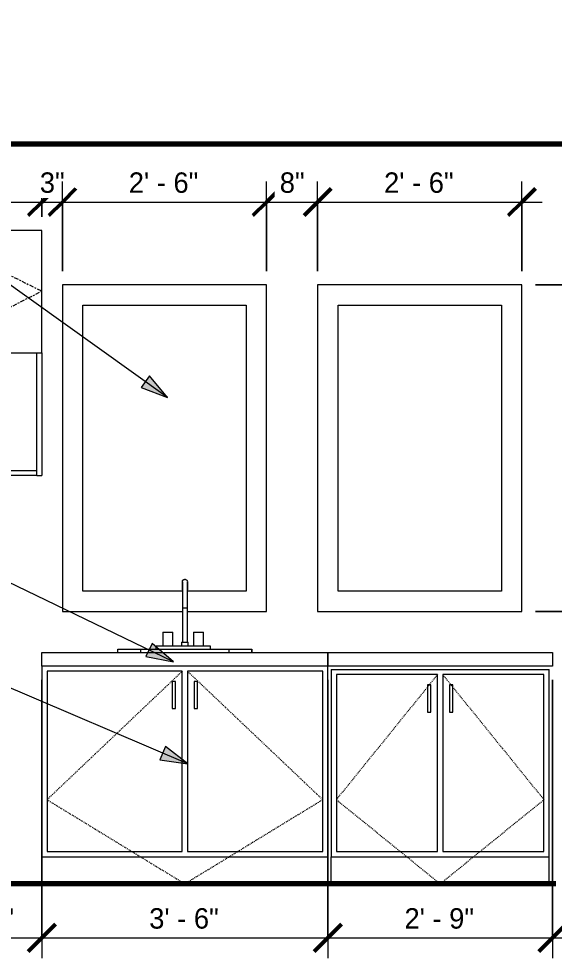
# Model space of a CAD drawing. Header units: inches. Extents: x 2071 to 4741, y -19 to 12114.
# Drawn here: x 3263.2 to 3341.8, y -10.9 to 127.1 of the extents above; entities that cross this region are included whole.
import ezdxf

# ---------------------------------------------------------------- set-up
doc = ezdxf.new("R2010")
doc.units = ezdxf.units.IN
doc.header["$MEASUREMENT"] = 0
doc.linetypes.add('Center', pattern=[1.25, 0.25, -0.1875, 0.625, -0.1875])
doc.linetypes.add('Dash', pattern=[0.25, 0.125, -0.125])
for name, color, linetype, lineweight in [('0-6', 130, 'Continuous', 5), ('A-ANNO-DIMS', 211, 'Continuous', 9), ('A-ANNO-DIMS-32', 211, 'Continuous', 9), ('A-FLOR-1', 7, 'Continuous', 70), ('A-WALL-4', 113, 'Continuous', 9), ('G-ANNO-TEXT', 231, 'Continuous', 9), ('P-SANR-FIXT', 6, 'Continuous', 9), ('Q-CASE', 31, 'Continuous', 9), ('Q-CASE-1', 31, 'Center', 9), ('Q-CASE-HDLN', 31, 'Dash', 9)]:
    doc.layers.add(name, color=color, linetype=linetype, lineweight=lineweight)
doc.styles.add('Century Gothic', font='ufonts.com_century-gothic.ttf', dxfattribs={"height": 3})
doc.dimstyles.new('OD_1__HACK', dxfattribs={"dimscale": 12, "dimtxt": 3.132505, "dimasz": 0.333333, "dimexe": 0.25, "dimexo": 0.166667, "dimgap": 0.041667, "dimtad": 1, "dimdec": 0, "dimzin": 3, "dimdsep": 46, "dimlunit": 4, "dimtxsty": 'Century Gothic', "dimblk1": 'OBLIQUE', "dimblk2": 'OBLIQUE', "dimsah": 1, "dimcen": 0.09, "dimdle": 0.25, "dimazin": 0, "dimtfac": 1, "dimtdec": 4, "dimtix": 1, "dimtmove": 0, "dimatfit": 3, "dimfxl": 1, "dimtvp": 1, "dimtfill": 1, "dimfrac": 2, "dimtolj": 1, "dimtzin": 0, "dimarcsym": 2})
doc.dimstyles.new('OD_1__HACK_2', dxfattribs={"dimscale": 12, "dimtxt": 3.132505, "dimasz": 0.333333, "dimexe": 0.25, "dimexo": 0.166667, "dimgap": 0.041667, "dimtad": 1, "dimdec": 0, "dimzin": 3, "dimdsep": 46, "dimlunit": 4, "dimtxsty": 'Century Gothic', "dimblk1": 'OBLIQUE', "dimblk2": 'OBLIQUE', "dimsah": 1, "dimcen": 0.09, "dimdle": 0.25, "dimazin": 0, "dimtfac": 1, "dimtdec": 4, "dimtix": 1, "dimtmove": 0, "dimatfit": 3, "dimfxl": 1, "dimtvp": 1, "dimtfill": 1, "dimfrac": 2, "dimtolj": 1, "dimtzin": 0, "dimarcsym": 2})

# ---------------------------------------------------------------- blocks, each defined once
blk = doc.blocks.new('CTR - 1st Phase - Shell_rvt-4-1ST FLOOR - 2BD - ADA TYPE A - BATH LAV WALL')
at = {"layer": 'A-FLOR-1'}
for p, q in [((11783.56, 108.75), (11925.24, 108.75)), ((11895.25, 0), (11783.56, 0))]:
    blk.add_line(p, q, dxfattribs=at)
blk = doc.blocks.new('Vanity Cabinet-Double Door-ADA - 42_ ADA-2967824-1ST FLOOR - 2BD - ADA TYPE A - BATH LAV WALL')
at = {"layer": 'Q-CASE'}
for p, q in [((11819.75, 32), (11819.75, 4)), ((11861.75, 4), (11861.75, 32)), ((11840.37, 31.25), (11820.5, 31.25)), ((11820.5, 31.25), (11820.5, 4.75)), ((11840.37, 4.75), (11840.37, 31.25)), ((11861, 31.25), (11841.12, 31.25)), ((11841.12, 31.25), (11841.12, 4.75)), ((11861, 4.75), (11861, 31.25)), ((11838.87, 29.75), (11838.87, 25.75)), ((11839.37, 29.75), (11838.87, 29.75)), ((11839.37, 25.75), (11839.37, 29.75)), ((11842.12, 29.75), (11842.12, 25.75)), ((11842.62, 29.75), (11842.12, 29.75)), ((11842.62, 25.75), (11842.62, 29.75)), ((11838.87, 25.75), (11839.37, 25.75)), ((11842.12, 25.75), (11842.62, 25.75)), ((11820.5, 4.75), (11840.37, 4.75)), ((11841.12, 4.75), (11861, 4.75)), ((11819.75, 4), (11861.75, 4)), ((11819.75, 0), (11819.75, 4)), ((11861.75, 0), (11861.75, 4))]:
    blk.add_line(p, q, dxfattribs=at)
at = {"layer": 'Q-CASE-HDLN'}
for p, q in [((11840.37, 31.25), (11820.5, 12.37)), ((11841.12, 31.25), (11861, 12.37)), ((11820.5, 12.37), (11840.75, 0)), ((11861, 12.37), (11840.75, 0))]:
    blk.add_line(p, q, dxfattribs=at)
blk = doc.blocks.new('Vanity Cabinet-Double Door-ADA - 33_ ADA-2763631-1ST FLOOR - 2BD - ADA TYPE A - BATH LAV WALL')
at = {"layer": 'Q-CASE'}
for p, q in [((11862.25, 31.5), (11894.25, 31.5)), ((11862.25, 31.5), (11862.25, 4)), ((11877.87, 30.75), (11863, 30.75)), ((11863, 30.75), (11863, 4.75)), ((11877.87, 4.75), (11877.87, 30.75)), ((11893.5, 30.75), (11878.62, 30.75)), ((11878.62, 30.75), (11878.62, 4.75)), ((11893.5, 4.75), (11893.5, 30.75)), ((11894.25, 4), (11894.25, 31.5)), ((11876.37, 29.25), (11876.37, 25.25)), ((11876.87, 29.25), (11876.37, 29.25)), ((11876.87, 25.25), (11876.87, 29.25)), ((11879.62, 29.25), (11879.62, 25.25)), ((11880.12, 29.25), (11879.62, 29.25)), ((11880.12, 25.25), (11880.12, 29.25)), ((11876.37, 25.25), (11876.87, 25.25)), ((11879.62, 25.25), (11880.12, 25.25)), ((11863, 4.75), (11877.87, 4.75)), ((11878.62, 4.75), (11893.5, 4.75)), ((11862.25, 4), (11894.25, 4)), ((11862.25, 0), (11862.25, 4)), ((11894.25, 0), (11894.25, 4))]:
    blk.add_line(p, q, dxfattribs=at)
at = {"layer": 'Q-CASE-HDLN'}
for p, q in [((11877.87, 30.75), (11863, 12.37)), ((11878.62, 30.75), (11893.5, 12.37)), ((11863, 12.37), (11878.25, 0)), ((11893.5, 12.37), (11878.25, 0))]:
    blk.add_line(p, q, dxfattribs=at)
blk = doc.blocks.new('300 Series Wall Hung Cabinet_326 - 36_-2909953-1ST FLOOR - 2BD - ADA TYPE A - BATH LAV WALL')
at = {"layer": 'Q-CASE'}
for p, q in [((11801.62, 96), (11783.75, 96)), ((11783.75, 96), (11783.75, 78)), ((11801.62, 78), (11801.62, 96)), ((11801.62, 96), (11801.87, 96)), ((11801.87, 95.25), (11801.62, 95.25)), ((11819.75, 96), (11801.87, 96)), ((11801.87, 96), (11801.87, 78)), ((11819.75, 78), (11819.75, 96)), ((11799.26, 83.75), (11799.75, 83.75)), ((11799.26, 80), (11799.26, 83.75)), ((11799.75, 83.75), (11799.75, 80)), ((11803.76, 83.75), (11804.25, 83.75)), ((11803.76, 80), (11803.76, 83.75)), ((11804.25, 83.75), (11804.25, 80)), ((11799.26, 80), (11799.75, 80)), ((11801.62, 78.75), (11801.87, 78.75)), ((11803.76, 80), (11804.25, 80)), ((11783.75, 78), (11801.62, 78)), ((11783.75, 60), (11783.75, 78)), ((11784.5, 78), (11784.5, 60)), ((11801.87, 78), (11801.62, 78)), ((11801.87, 78), (11819.75, 78)), ((11819, 60), (11819, 78)), ((11819.75, 78), (11819.75, 60)), ((11784.5, 60.75), (11819, 60.75)), ((11784.5, 60.75), (11784.5, 60)), ((11819, 60), (11819, 60.75)), ((11783.75, 60), (11784.5, 60)), ((11819, 60), (11784.5, 60)), ((11819, 60), (11819.75, 60))]:
    blk.add_line(p, q, dxfattribs=at)
at = {"layer": 'Q-CASE-1'}
for p, q in [((11801.87, 96), (11783.75, 87)), ((11801.87, 96), (11819.75, 87.08)), ((11783.75, 87), (11801.87, 78)), ((11819.75, 87.08), (11801.87, 78))]:
    blk.add_line(p, q, dxfattribs=at)
blk = doc.blocks.new('BATHROOM MIRROR - BATHROOM MIRROR 30_-2860221-1ST FLOOR - 2BD - ADA TYPE A - BATH LAV WALL')
at = {"layer": 'Q-CASE'}
for p, q in [((11890.25, 88), (11860.25, 88)), ((11860.25, 88), (11860.25, 40)), ((11890.25, 40), (11890.25, 88)), ((11863.25, 43), (11863.25, 85)), ((11863.25, 85), (11887.25, 85)), ((11887.25, 85), (11887.25, 43)), ((11887.25, 43), (11863.25, 43)), ((11860.25, 40), (11890.25, 40))]:
    blk.add_line(p, q, dxfattribs=at)
blk = doc.blocks.new('BATHROOM MIRROR - BATHROOM MIRROR 30_-V12-1ST FLOOR - 2BD - ADA TYPE A - BATH LAV WALL')
at = {"layer": 'Q-CASE'}
for p, q in [((11852.75, 88), (11822.75, 88)), ((11822.75, 88), (11822.75, 40)), ((11852.75, 40), (11852.75, 88)), ((11825.75, 43), (11825.75, 85)), ((11825.75, 85), (11849.75, 85)), ((11849.75, 85), (11849.75, 43)), ((11840.38, 43), (11825.75, 43)), ((11849.75, 43), (11841.12, 43)), ((11822.75, 40), (11840.38, 40)), ((11841.12, 40), (11852.75, 40))]:
    blk.add_line(p, q, dxfattribs=at)
blk = doc.blocks.new('DIMBLOCK65-1ST FLOOR - 2BD - ADA TYPE A - BATH LAV WALL')
at = {"layer": 'A-ANNO-DIMS-32'}
for p, q in [((3266.56, 30), (3266.56, -10.92)), ((3266.56, -7.92), (3266.56, 30)), ((3248.39, -2), (3248.39, -10.92)), ((3248.39, -7.92), (3248.39, -2)), ((3248.39, -7.92), (3266.56, -7.92))]:
    blk.add_line(p, q, dxfattribs=at)
at = {"layer": 'A-ANNO-DIMS-32', "lineweight": 50}
for p, q in [((3248.39, -7.92), (3250.39, -5.92)), ((3266.56, -7.92), (3268.56, -5.92)), ((3248.39, -7.92), (3246.39, -9.92)), ((3266.56, -7.92), (3264.56, -9.92))]:
    blk.add_line(p, q, dxfattribs=at)
at = {"layer": 'A-ANNO-DIMS-32', "color": 0, "insert": (3252.23, -3.57), "char_height": 3, "width": 12.5897, "attachment_point": 1, "line_spacing_factor": 0.984502, "style": 'Century Gothic', "bg_fill": 3, "box_fill_scale": 1.25, "bg_fill_color": 256, "bg_fill_true_color": 13158600, "bg_fill_transparency": 0}
blk.add_mtext('1\' - 6"', dxfattribs=at)
blk = doc.blocks.new('_Oblique')
at = {"color": 0, "linetype": 'ByBlock', "lineweight": -2}
blk.add_line((-0.5, -0.5), (0.5, 0.5), dxfattribs=at)
blk = doc.blocks.new('DIMBLOCK66-1ST FLOOR - 2BD - ADA TYPE A - BATH LAV WALL')
at = {"layer": 'A-ANNO-DIMS-32'}
for p, q in [((3266.56, 30), (3266.56, -10.92)), ((3266.56, -7.92), (3266.56, 30)), ((3308.56, 30), (3308.56, -10.92)), ((3308.56, -7.92), (3308.56, 30)), ((3266.56, -7.92), (3308.56, -7.92))]:
    blk.add_line(p, q, dxfattribs=at)
at = {"layer": 'A-ANNO-DIMS-32', "lineweight": 50}
for p, q in [((3266.56, -7.92), (3268.56, -5.92)), ((3308.56, -7.92), (3310.56, -5.92)), ((3266.56, -7.92), (3264.56, -9.92)), ((3308.56, -7.92), (3306.56, -9.92))]:
    blk.add_line(p, q, dxfattribs=at)
at = {"layer": 'A-ANNO-DIMS-32', "color": 0, "insert": (3282.32, -3.57), "char_height": 3, "width": 12.5897, "attachment_point": 1, "line_spacing_factor": 0.984502, "style": 'Century Gothic', "bg_fill": 3, "box_fill_scale": 1.25, "bg_fill_color": 256, "bg_fill_true_color": 13158600, "bg_fill_transparency": 0}
blk.add_mtext('3\' - 6"', dxfattribs=at)
blk = doc.blocks.new('DIMBLOCK67-1ST FLOOR - 2BD - ADA TYPE A - BATH LAV WALL')
at = {"layer": 'A-ANNO-DIMS-32'}
for p, q in [((3308.56, 30), (3308.56, -10.92)), ((3308.56, -7.92), (3308.56, 30)), ((3341.56, 30), (3341.56, -10.92)), ((3341.56, -7.92), (3341.56, 30)), ((3308.56, -7.92), (3344.56, -7.92))]:
    blk.add_line(p, q, dxfattribs=at)
at = {"layer": 'A-ANNO-DIMS-32', "lineweight": 50}
for p, q in [((3308.56, -7.92), (3310.56, -5.92)), ((3341.56, -7.92), (3343.56, -5.92)), ((3308.56, -7.92), (3306.56, -9.92)), ((3341.56, -7.92), (3339.56, -9.92))]:
    blk.add_line(p, q, dxfattribs=at)
at = {"layer": 'A-ANNO-DIMS-32', "color": 0, "insert": (3319.82, -3.57), "char_height": 3, "width": 12.5897, "attachment_point": 1, "line_spacing_factor": 0.984502, "style": 'Century Gothic', "bg_fill": 3, "box_fill_scale": 1.25, "bg_fill_color": 256, "bg_fill_true_color": 13158600, "bg_fill_transparency": 0}
blk.add_mtext('2\' - 9"', dxfattribs=at)
blk = doc.blocks.new('DIMBLOCK68-1ST FLOOR - 2BD - ADA TYPE A - BATH LAV WALL')
at = {"layer": 'A-ANNO-DIMS-32', "lineweight": 50}
for p, q in [((3385.06, 34), (3383.06, 36)), ((3385.06, 34), (3387.06, 32)), ((3385.06, 0), (3383.06, 2)), ((3385.06, 0), (3387.06, -2))]:
    blk.add_line(p, q, dxfattribs=at)
at = {"layer": 'A-ANNO-DIMS-32'}
for p, q in [((3343.56, 34), (3388.06, 34)), ((3385.06, 34), (3343.56, 34)), ((3385.06, -3), (3385.06, 34)), ((3343.06, 0), (3388.06, 0)), ((3385.06, 0), (3343.06, 0))]:
    blk.add_line(p, q, dxfattribs=at)
at = {"layer": 'A-ANNO-DIMS-32', "color": 0, "insert": (3380.71, 10.59), "char_height": 3, "width": 15.394, "attachment_point": 1, "rotation": 90, "line_spacing_factor": 0.984502, "style": 'Century Gothic', "bg_fill": 3, "box_fill_scale": 1.25, "bg_fill_color": 256, "bg_fill_true_color": 13158600, "bg_fill_transparency": 0}
blk.add_mtext('2\' - 10"', dxfattribs=at)
blk = doc.blocks.new('DIMBLOCK69-1ST FLOOR - 2BD - ADA TYPE A - BATH LAV WALL')
at = {"layer": 'A-ANNO-DIMS-32', "lineweight": 50}
for p, q in [((3385.06, 40), (3383.06, 42)), ((3385.06, 40), (3387.06, 38)), ((3385.06, 34), (3383.06, 36)), ((3385.06, 34), (3387.06, 32))]:
    blk.add_line(p, q, dxfattribs=at)
at = {"layer": 'A-ANNO-DIMS-32'}
for p, q in [((3339.06, 40), (3388.06, 40)), ((3385.06, 40), (3339.06, 40)), ((3385.06, 34), (3385.06, 40)), ((3343.56, 34), (3388.06, 34)), ((3385.06, 34), (3343.56, 34))]:
    blk.add_line(p, q, dxfattribs=at)
at = {"layer": 'A-ANNO-DIMS-32', "color": 0, "insert": (3380.71, 35.19), "char_height": 3, "width": 4.3557, "attachment_point": 1, "rotation": 90, "line_spacing_factor": 0.984502, "style": 'Century Gothic', "bg_fill": 3, "box_fill_scale": 1.25, "bg_fill_color": 256, "bg_fill_true_color": 13158600, "bg_fill_transparency": 0}
blk.add_mtext('6"', dxfattribs=at)
blk = doc.blocks.new('DIMBLOCK70-1ST FLOOR - 2BD - ADA TYPE A - BATH LAV WALL')
at = {"layer": 'A-ANNO-DIMS-32', "lineweight": 50}
for p, q in [((3385.06, 88), (3383.06, 90)), ((3385.06, 88), (3387.06, 86)), ((3385.06, 40), (3383.06, 42)), ((3385.06, 40), (3387.06, 38))]:
    blk.add_line(p, q, dxfattribs=at)
at = {"layer": 'A-ANNO-DIMS-32'}
for p, q in [((3385.06, 40), (3385.06, 91)), ((3339.06, 88), (3388.06, 88)), ((3385.06, 88), (3339.06, 88)), ((3339.06, 40), (3388.06, 40)), ((3385.06, 40), (3339.06, 40))]:
    blk.add_line(p, q, dxfattribs=at)
at = {"layer": 'A-ANNO-DIMS-32', "color": 0, "insert": (3380.71, 58.75), "char_height": 3, "width": 12.5897, "attachment_point": 1, "rotation": 90, "line_spacing_factor": 0.984502, "style": 'Century Gothic', "bg_fill": 3, "box_fill_scale": 1.25, "bg_fill_color": 256, "bg_fill_true_color": 13158600, "bg_fill_transparency": 0}
blk.add_mtext('4\' - 0"', dxfattribs=at)
blk = doc.blocks.new('DIMBLOCK71-1ST FLOOR - 2BD - ADA TYPE A - BATH LAV WALL')
at = {"layer": 'A-ANNO-DIMS-32'}
for p, q in [((3230.56, 98), (3230.56, 103.18)), ((3266.56, 98), (3266.56, 103.18)), ((3227.56, 100.18), (3266.56, 100.18)), ((3230.56, 100.18), (3230.56, 98)), ((3266.56, 100.18), (3266.56, 98))]:
    blk.add_line(p, q, dxfattribs=at)
at = {"layer": 'A-ANNO-DIMS-32', "lineweight": 50}
for p, q in [((3230.56, 100.18), (3232.56, 102.18)), ((3266.56, 100.18), (3268.56, 102.18)), ((3230.56, 100.18), (3228.56, 98.18)), ((3266.56, 100.18), (3264.56, 98.18))]:
    blk.add_line(p, q, dxfattribs=at)
at = {"layer": 'A-ANNO-DIMS-32', "color": 0, "insert": (3243.32, 104.53), "char_height": 3, "width": 12.5897, "attachment_point": 1, "line_spacing_factor": 0.984502, "style": 'Century Gothic', "bg_fill": 3, "box_fill_scale": 1.25, "bg_fill_color": 256, "bg_fill_true_color": 13158600, "bg_fill_transparency": 0}
blk.add_mtext('3\' - 0"', dxfattribs=at)
blk = doc.blocks.new('DIMBLOCK72-1ST FLOOR - 2BD - ADA TYPE A - BATH LAV WALL')
at = {"layer": 'A-ANNO-DIMS-32'}
for p, q in [((3266.56, 98), (3266.56, 103.18)), ((3269.56, 90), (3269.56, 103.18)), ((3266.56, 100.18), (3269.56, 100.18)), ((3266.56, 100.18), (3266.56, 98)), ((3269.56, 100.18), (3269.56, 90))]:
    blk.add_line(p, q, dxfattribs=at)
at = {"layer": 'A-ANNO-DIMS-32', "lineweight": 50}
for p, q in [((3266.56, 100.18), (3268.56, 102.18)), ((3269.56, 100.18), (3271.56, 102.18)), ((3266.56, 100.18), (3264.56, 98.18)), ((3269.56, 100.18), (3267.56, 98.18))]:
    blk.add_line(p, q, dxfattribs=at)
at = {"layer": 'A-ANNO-DIMS-32', "color": 0, "insert": (3266.25, 104.53), "char_height": 3, "width": 4.3557, "attachment_point": 1, "line_spacing_factor": 0.984502, "style": 'Century Gothic', "bg_fill": 3, "box_fill_scale": 1.25, "bg_fill_color": 256, "bg_fill_true_color": 13158600, "bg_fill_transparency": 0}
blk.add_mtext('3"', dxfattribs=at)
blk = doc.blocks.new('DIMBLOCK73-1ST FLOOR - 2BD - ADA TYPE A - BATH LAV WALL')
at = {"layer": 'A-ANNO-DIMS-32'}
for p, q in [((3269.56, 90), (3269.56, 103.18)), ((3299.56, 90), (3299.56, 103.18)), ((3269.56, 100.18), (3299.56, 100.18)), ((3269.56, 100.18), (3269.56, 90)), ((3299.56, 100.18), (3299.56, 90))]:
    blk.add_line(p, q, dxfattribs=at)
at = {"layer": 'A-ANNO-DIMS-32', "lineweight": 50}
for p, q in [((3269.56, 100.18), (3271.56, 102.18)), ((3299.56, 100.18), (3301.56, 102.18)), ((3269.56, 100.18), (3267.56, 98.18)), ((3299.56, 100.18), (3297.56, 98.18))]:
    blk.add_line(p, q, dxfattribs=at)
at = {"layer": 'A-ANNO-DIMS-32', "color": 0, "insert": (3279.32, 104.53), "char_height": 3, "width": 12.5897, "attachment_point": 1, "line_spacing_factor": 0.984502, "style": 'Century Gothic', "bg_fill": 3, "box_fill_scale": 1.25, "bg_fill_color": 256, "bg_fill_true_color": 13158600, "bg_fill_transparency": 0}
blk.add_mtext('2\' - 6"', dxfattribs=at)
blk = doc.blocks.new('DIMBLOCK74-1ST FLOOR - 2BD - ADA TYPE A - BATH LAV WALL')
at = {"layer": 'A-ANNO-DIMS-32'}
for p, q in [((3299.56, 90), (3299.56, 103.18)), ((3307.06, 90), (3307.06, 103.18)), ((3299.56, 100.18), (3307.06, 100.18)), ((3299.56, 100.18), (3299.56, 90)), ((3307.06, 100.18), (3307.06, 90))]:
    blk.add_line(p, q, dxfattribs=at)
at = {"layer": 'A-ANNO-DIMS-32', "lineweight": 50}
for p, q in [((3299.56, 100.18), (3301.56, 102.18)), ((3307.06, 100.18), (3309.06, 102.18)), ((3299.56, 100.18), (3297.56, 98.18)), ((3307.06, 100.18), (3305.06, 98.18))]:
    blk.add_line(p, q, dxfattribs=at)
at = {"layer": 'A-ANNO-DIMS-32', "color": 0, "insert": (3301.5, 104.53), "char_height": 3, "width": 4.3557, "attachment_point": 1, "line_spacing_factor": 0.984502, "style": 'Century Gothic', "bg_fill": 3, "box_fill_scale": 1.25, "bg_fill_color": 256, "bg_fill_true_color": 13158600, "bg_fill_transparency": 0}
blk.add_mtext('8"', dxfattribs=at)
blk = doc.blocks.new('DIMBLOCK75-1ST FLOOR - 2BD - ADA TYPE A - BATH LAV WALL')
at = {"layer": 'A-ANNO-DIMS-32'}
for p, q in [((3307.06, 90), (3307.06, 103.18)), ((3337.06, 90), (3337.06, 103.18)), ((3307.06, 100.18), (3340.06, 100.18)), ((3307.06, 100.18), (3307.06, 90)), ((3337.06, 100.18), (3337.06, 90))]:
    blk.add_line(p, q, dxfattribs=at)
at = {"layer": 'A-ANNO-DIMS-32', "lineweight": 50}
for p, q in [((3307.06, 100.18), (3309.06, 102.18)), ((3337.06, 100.18), (3339.06, 102.18)), ((3307.06, 100.18), (3305.06, 98.18)), ((3337.06, 100.18), (3335.06, 98.18))]:
    blk.add_line(p, q, dxfattribs=at)
at = {"layer": 'A-ANNO-DIMS-32', "color": 0, "insert": (3316.82, 104.53), "char_height": 3, "width": 12.5897, "attachment_point": 1, "line_spacing_factor": 0.984502, "style": 'Century Gothic', "bg_fill": 3, "box_fill_scale": 1.25, "bg_fill_color": 256, "bg_fill_true_color": 13158600, "bg_fill_transparency": 0}
blk.add_mtext('2\' - 6"', dxfattribs=at)

msp = doc.modelspace()

# ---------------------------------------------------------------- hatches: boundary and pattern name
at = {"layer": 'G-ANNO-TEXT'}
msp.add_hatch(color=256, dxfattribs=at).paths.add_polyline_path([(3284.99, 71.46), (3282.36, 74.66), (3281.12, 72.91)], flags=0)

# ---------------------------------------------------------------- linework, layer by layer
at = {"layer": 'A-WALL-4'}
for p, q in [((3266.56, 34), (3308.56, 34)), ((3266.56, 32), (3266.56, 34)), ((3308.56, 32), (3308.56, 34)), ((3308.56, 34), (3341.56, 34)), ((3308.56, 34), (3308.56, 32)), ((3341.56, 34), (3341.56, 32)), ((3308.56, 32), (3266.56, 32)), ((3341.56, 32), (3308.56, 32))]:
    msp.add_line(p, q, dxfattribs=at)
at = {"layer": 'G-ANNO-TEXT'}
for p, q in [((3284.99, 71.46), (3207.15, 127.1)), ((3282.36, 74.66), (3281.12, 72.91)), ((3284.99, 71.46), (3282.36, 74.66)), ((3281.12, 72.91), (3284.99, 71.46)), ((3282.76, 35.33), (3281.82, 33.4))]:
    msp.add_line(p, q, dxfattribs=at)
at = {"layer": 'P-SANR-FIXT'}
for p, q in [((3287.19, 43.19), (3287.19, 35.5)), ((3287.94, 35.5), (3287.94, 43.19)), ((3287.19, 41.87), (3287.19, 40.5)), ((3287.94, 40.5), (3287.94, 41.87)), ((3287.56, 40.5), (3287.2, 40.5)), ((3287.93, 40.5), (3287.56, 40.5)), ((3284.31, 37), (3284.31, 34.99)), ((3284.31, 37), (3285.81, 37)), ((3285.81, 34.99), (3285.81, 37)), ((3288.81, 37), (3288.81, 34.99)), ((3288.81, 37), (3290.31, 37)), ((3290.31, 34.99), (3290.31, 37)), ((3283.31, 34.99), (3283.31, 34.5)), ((3283.33, 34.99), (3284.06, 34.99)), ((3284.06, 34.99), (3285.06, 34.99)), ((3285.06, 34.99), (3289.56, 34.99)), ((3287.06, 35.5), (3287.06, 34.99)), ((3287.06, 35.5), (3288.06, 35.5)), ((3288.06, 34.99), (3288.06, 35.5)), ((3289.56, 34.99), (3290.56, 34.99)), ((3290.56, 34.99), (3291.29, 34.99)), ((3291.31, 34.5), (3291.31, 34.99)), ((3277.68, 34.5), (3277.68, 34)), ((3277.72, 34.5), (3281.04, 34.5)), ((3277.72, 34), (3277.72, 34.5)), ((3281.04, 34.5), (3294.08, 34.5)), ((3281.04, 34.5), (3281.04, 34)), ((3294.08, 34.5), (3297.4, 34.5)), ((3294.08, 34), (3294.08, 34.5)), ((3297.4, 34), (3297.4, 34.5)), ((3297.44, 34), (3297.44, 34.5))]:
    msp.add_line(p, q, dxfattribs=at)
at = {"layer": 'P-SANR-FIXT', "flags": 128}
for points in [[(3287.19, 44.37), (3287.19, 44.39), (3287.19, 44.4), (3287.19, 44.42), (3287.19, 44.43), (3287.19, 44.45)], [(3287.19, 43.19), (3287.19, 43.23), (3287.19, 43.28), (3287.19, 43.33), (3287.19, 43.38), (3287.19, 43.42), (3287.19, 43.47), (3287.19, 43.52), (3287.19, 43.56), (3287.19, 43.61), (3287.19, 43.65), (3287.19, 43.69), (3287.19, 43.74), (3287.19, 43.78), (3287.19, 43.82), (3287.19, 43.86), (3287.19, 43.9), (3287.19, 43.93), (3287.19, 43.97), (3287.19, 44.01), (3287.19, 44.04), (3287.19, 44.07), (3287.19, 44.1), (3287.19, 44.13), (3287.19, 44.16), (3287.19, 44.19), (3287.19, 44.21), (3287.19, 44.23), (3287.19, 44.26), (3287.19, 44.28), (3287.19, 44.29), (3287.19, 44.31), (3287.19, 44.33), (3287.19, 44.34), (3287.19, 44.35), (3287.19, 44.36), (3287.19, 44.36), (3287.19, 44.37), (3287.19, 44.37), (3287.19, 44.37), (3287.19, 44.37)], [(3287.19, 44.37), (3287.19, 44.37), (3287.19, 44.37), (3287.19, 44.36), (3287.19, 44.34), (3287.19, 44.33), (3287.19, 44.3), (3287.19, 44.28), (3287.19, 44.25), (3287.19, 44.21), (3287.19, 44.18), (3287.19, 44.14), (3287.19, 44.09), (3287.19, 44.04), (3287.19, 43.99), (3287.19, 43.94), (3287.19, 43.88), (3287.19, 43.82), (3287.19, 43.75), (3287.19, 43.69), (3287.19, 43.62), (3287.19, 43.54), (3287.19, 43.47), (3287.19, 43.39), (3287.19, 43.31), (3287.19, 43.23), (3287.19, 43.14), (3287.19, 43.05), (3287.19, 42.96), (3287.19, 42.87), (3287.19, 42.78), (3287.19, 42.69), (3287.19, 42.59), (3287.19, 42.5), (3287.19, 42.4), (3287.19, 42.3), (3287.19, 42.2), (3287.19, 42.1), (3287.19, 42), (3287.19, 41.9), (3287.19, 41.87)], [(3287.2, 44.46), (3287.2, 44.48), (3287.21, 44.49), (3287.21, 44.51), (3287.22, 44.52), (3287.22, 44.53), (3287.23, 44.55), (3287.24, 44.56), (3287.24, 44.57), (3287.25, 44.59), (3287.26, 44.6)], [(3287.27, 44.61), (3287.28, 44.62), (3287.29, 44.63), (3287.3, 44.64), (3287.31, 44.65), (3287.32, 44.66), (3287.33, 44.67), (3287.35, 44.68), (3287.36, 44.69), (3287.37, 44.7), (3287.38, 44.71), (3287.4, 44.71), (3287.41, 44.72), (3287.43, 44.72), (3287.44, 44.73), (3287.45, 44.73), (3287.47, 44.74), (3287.48, 44.74), (3287.5, 44.74), (3287.51, 44.75), (3287.53, 44.75), (3287.54, 44.75), (3287.56, 44.75)], [(3287.56, 44.75), (3287.58, 44.75), (3287.59, 44.75), (3287.61, 44.75), (3287.62, 44.75), (3287.64, 44.74), (3287.65, 44.74), (3287.66, 44.74), (3287.68, 44.73), (3287.69, 44.73), (3287.71, 44.72), (3287.72, 44.71)], [(3287.73, 44.71), (3287.75, 44.7), (3287.76, 44.69), (3287.77, 44.68), (3287.79, 44.68), (3287.8, 44.67), (3287.81, 44.66), (3287.82, 44.65), (3287.83, 44.64), (3287.84, 44.63), (3287.85, 44.61)], [(3287.86, 44.6), (3287.87, 44.59), (3287.88, 44.58), (3287.88, 44.56), (3287.89, 44.55), (3287.9, 44.54), (3287.91, 44.52), (3287.91, 44.51), (3287.92, 44.5), (3287.92, 44.48), (3287.92, 44.47)], [(3287.93, 44.45), (3287.93, 44.44), (3287.93, 44.42), (3287.93, 44.41), (3287.94, 44.39), (3287.94, 44.38), (3287.94, 44.37)], [(3287.94, 44.37), (3287.94, 44.37), (3287.94, 44.37), (3287.94, 44.37), (3287.94, 44.36), (3287.94, 44.35), (3287.94, 44.34), (3287.94, 44.33), (3287.94, 44.31), (3287.94, 44.3), (3287.94, 44.28), (3287.94, 44.26), (3287.94, 44.24), (3287.94, 44.22), (3287.94, 44.19), (3287.94, 44.17), (3287.94, 44.14), (3287.94, 44.11), (3287.94, 44.08), (3287.94, 44.05), (3287.94, 44.01), (3287.94, 43.98), (3287.94, 43.94), (3287.94, 43.91), (3287.94, 43.87), (3287.94, 43.83), (3287.94, 43.79), (3287.94, 43.75), (3287.94, 43.7), (3287.94, 43.66), (3287.94, 43.62), (3287.94, 43.57), (3287.94, 43.53), (3287.94, 43.48), (3287.94, 43.44), (3287.94, 43.39), (3287.94, 43.34), (3287.94, 43.3), (3287.94, 43.25), (3287.94, 43.2), (3287.94, 43.19)], [(3287.94, 41.87), (3287.94, 41.97), (3287.94, 42.07), (3287.94, 42.17), (3287.94, 42.27), (3287.94, 42.37), (3287.94, 42.47), (3287.94, 42.57), (3287.94, 42.66), (3287.94, 42.76), (3287.94, 42.85), (3287.94, 42.94), (3287.94, 43.03), (3287.94, 43.12), (3287.94, 43.2), (3287.94, 43.29), (3287.94, 43.37), (3287.94, 43.45), (3287.94, 43.52), (3287.94, 43.6), (3287.94, 43.67), (3287.94, 43.74), (3287.94, 43.8), (3287.94, 43.86), (3287.94, 43.92), (3287.94, 43.98), (3287.94, 44.03), (3287.94, 44.08), (3287.94, 44.13), (3287.94, 44.17), (3287.94, 44.21), (3287.94, 44.24), (3287.94, 44.27), (3287.94, 44.3), (3287.94, 44.32), (3287.94, 44.34), (3287.94, 44.35), (3287.94, 44.36), (3287.94, 44.37), (3287.94, 44.37), (3287.94, 44.37)]]:
    msp.add_lwpolyline(points, dxfattribs=at)

# ---------------------------------------------------------------- block references
at = {"layer": '0-6'}
msp.add_blockref('CTR - 1st Phase - Shell_rvt-4-1ST FLOOR - 2BD - ADA TYPE A - BATH LAV WALL', (-8553.19, 0), dxfattribs=at)
at = {"layer": 'Q-CASE'}
for name in ['300 Series Wall Hung Cabinet_326 - 36_-2909953-1ST FLOOR - 2BD - ADA TYPE A - BATH LAV WALL', 'BATHROOM MIRROR - BATHROOM MIRROR 30_-V12-1ST FLOOR - 2BD - ADA TYPE A - BATH LAV WALL', 'BATHROOM MIRROR - BATHROOM MIRROR 30_-2860221-1ST FLOOR - 2BD - ADA TYPE A - BATH LAV WALL', 'Vanity Cabinet-Double Door-ADA - 42_ ADA-2967824-1ST FLOOR - 2BD - ADA TYPE A - BATH LAV WALL', 'Vanity Cabinet-Double Door-ADA - 33_ ADA-2763631-1ST FLOOR - 2BD - ADA TYPE A - BATH LAV WALL']:
    msp.add_blockref(name, (-8553.19, 0), dxfattribs=at)

# ---------------------------------------------------------------- next in the draw order: dimensions: what is measured, and where the dimension line sits
at = {"layer": 'A-ANNO-DIMS'}
for base, p1, p2, dimstyle, override, picture, middle in [((3266.56, 100.18), (3230.56, 96), (3266.56, 96), 'OD_1__HACK', {"dimpost": '<>', "dimfxl": 36}, 'DIMBLOCK71-1ST FLOOR - 2BD - ADA TYPE A - BATH LAV WALL', (3248.56, 102.26)), ((3266.56, -7.92), (3248.39, 0), (3266.56, 32), 'OD_1__HACK_2', {"dimpost": '<>', "dimfxl": 36.800966}, 'DIMBLOCK65-1ST FLOOR - 2BD - ADA TYPE A - BATH LAV WALL', (3257.47, -5.84))]:
    dim = msp.add_linear_dim(base=base, p1=p1, p2=p2, dimstyle=dimstyle, override=override, dxfattribs=at)
    dim.commit()
    dim.dimension.update_dxf_attribs({"geometry": picture, "text_midpoint": middle})

# ---------------------------------------------------------------- next in the draw order: dimensions: what is measured, and where the dimension line sits
for base, p1, p2, dimstyle, override, picture, middle in [((3269.56, 100.18), (3266.56, 96), (3269.56, 88), 'OD_1__HACK', {"dimpost": '<>', "dimfxl": 8.544004}, 'DIMBLOCK72-1ST FLOOR - 2BD - ADA TYPE A - BATH LAV WALL', (3268.06, 102.26)), ((3308.56, -7.92), (3266.56, 32), (3308.56, 32), 'OD_1__HACK_2', {"dimpost": '<>', "dimfxl": 42}, 'DIMBLOCK66-1ST FLOOR - 2BD - ADA TYPE A - BATH LAV WALL', (3287.56, -5.84))]:
    dim = msp.add_linear_dim(base=base, p1=p1, p2=p2, dimstyle=dimstyle, override=override, dxfattribs=at)
    dim.commit()
    dim.dimension.update_dxf_attribs({"geometry": picture, "text_midpoint": middle})

# ---------------------------------------------------------------- next in the draw order: hatches: boundary and pattern name
at = {"layer": 'G-ANNO-TEXT'}
for points in [[(3285.89, 32.63), (3282.76, 35.33), (3281.82, 33.4)], [(3287.99, 17.65), (3284.73, 20.2), (3283.89, 18.23)]]:
    msp.add_hatch(color=256, dxfattribs=at).paths.add_polyline_path(points, flags=0)

# ---------------------------------------------------------------- next in the draw order: linework, layer by layer
for p, q in [((3285.89, 32.63), (3207.15, 70.68)), ((3287.99, 17.65), (3207.15, 52.09)), ((3285.89, 32.63), (3282.76, 35.33)), ((3281.82, 33.4), (3285.89, 32.63)), ((3284.73, 20.2), (3283.89, 18.23)), ((3287.99, 17.65), (3284.73, 20.2)), ((3283.89, 18.23), (3287.99, 17.65))]:
    msp.add_line(p, q, dxfattribs=at)

# ---------------------------------------------------------------- next in the draw order: dimensions: what is measured, and where the dimension line sits
at = {"layer": 'A-ANNO-DIMS'}
for base, p1, p2, dimstyle, override, picture, middle in [((3299.56, 100.18), (3269.56, 88), (3299.56, 88), 'OD_1__HACK', {"dimpost": '<>', "dimfxl": 30}, 'DIMBLOCK73-1ST FLOOR - 2BD - ADA TYPE A - BATH LAV WALL', (3284.56, 102.26)), ((3341.56, -7.92), (3308.56, 32), (3341.56, 32), 'OD_1__HACK_2', {"dimpost": '<>', "dimfxl": 33}, 'DIMBLOCK67-1ST FLOOR - 2BD - ADA TYPE A - BATH LAV WALL', (3325.06, -5.84))]:
    dim = msp.add_linear_dim(base=base, p1=p1, p2=p2, dimstyle=dimstyle, override=override, dxfattribs=at)
    dim.commit()
    dim.dimension.update_dxf_attribs({"geometry": picture, "text_midpoint": middle})

# ---------------------------------------------------------------- next in the draw order: dimensions: what is measured, and where the dimension line sits
dim = msp.add_linear_dim(base=(3307.06136164, 100.183999), p1=(3299.56136164, 88), p2=(3307.06136164, 88), dimstyle='OD_1__HACK', override={"dimpost": '<>', "dimfxl": 7.5}, dxfattribs=at)
dim.commit()
dim.dimension.update_dxf_attribs({"geometry": 'DIMBLOCK74-1ST FLOOR - 2BD - ADA TYPE A - BATH LAV WALL', "text_midpoint": (3303.31136164, 102.25945788)})
dim = msp.add_linear_dim(base=(3385.06, 34), p1=(3341.06, 0), p2=(3341.56, 34), angle=90, dimstyle='OD_1__HACK_2', override={"dimpost": '<>', "dimfxl": 34.003676}, dxfattribs=at)
dim.commit()
dim.dimension.update_dxf_attribs({"geometry": 'DIMBLOCK68-1ST FLOOR - 2BD - ADA TYPE A - BATH LAV WALL', "text_midpoint": (3382.98, 17)})

# ---------------------------------------------------------------- next in the draw order: dimensions: what is measured, and where the dimension line sits
dim = msp.add_linear_dim(base=(3385.06, 40), p1=(3341.56, 34), p2=(3337.06, 40), angle=90, dimstyle='OD_1__HACK_2', override={"dimpost": '<>', "dimfxl": 7.5}, dxfattribs=at)
dim.commit()
dim.dimension.update_dxf_attribs({"geometry": 'DIMBLOCK69-1ST FLOOR - 2BD - ADA TYPE A - BATH LAV WALL', "text_midpoint": (3382.98, 37)})

# ---------------------------------------------------------------- next in the draw order: dimensions: what is measured, and where the dimension line sits
dim = msp.add_linear_dim(base=(3385.06, 88), p1=(3337.06, 40), p2=(3337.06, 88), angle=90, dimstyle='OD_1__HACK_2', override={"dimpost": '<>', "dimfxl": 48}, dxfattribs=at)
dim.commit()
dim.dimension.update_dxf_attribs({"geometry": 'DIMBLOCK70-1ST FLOOR - 2BD - ADA TYPE A - BATH LAV WALL', "text_midpoint": (3382.98, 64)})

# ---------------------------------------------------------------- next in the draw order: dimensions: what is measured, and where the dimension line sits
dim = msp.add_linear_dim(base=(3337.06, 100.18), p1=(3307.06, 88), p2=(3337.06, 88), dimstyle='OD_1__HACK', override={"dimpost": '<>', "dimfxl": 30}, dxfattribs=at)
dim.commit()
dim.dimension.update_dxf_attribs({"geometry": 'DIMBLOCK75-1ST FLOOR - 2BD - ADA TYPE A - BATH LAV WALL', "text_midpoint": (3322.06, 102.26)})

doc.saveas('drawing.dxf')
